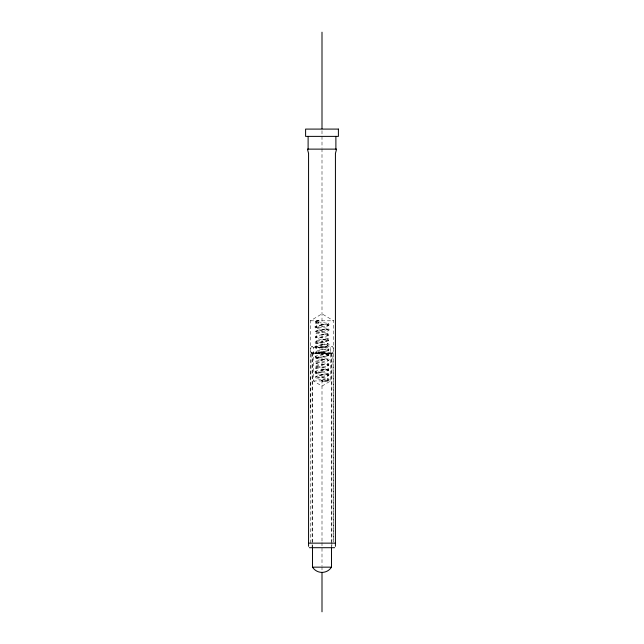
<?xml version="1.0" encoding="UTF-8"?>
<svg xmlns="http://www.w3.org/2000/svg" width="644" height="644" viewBox="0 0 644 644"><rect width="100%" height="100%" fill="white"/><g stroke="black" fill="none" stroke-linecap="round" stroke-linejoin="round"><path stroke-width="0.48" stroke-dasharray="3.22 2.42" d="M310.336 408.248L311.132 353.604L311.599 353.145L332.401 353.145L332.868 353.604L333.664 408.248L333.664 542.143M326.436 354.949L327.748 355.247L323.795 354.594C307.043 353.025 317.621 349.909 328.239 349.032L327.611 349.241L328.142 349.056L328.174 350.521M328.351 355.464L327.627 355.206L328.166 355.512L327.868 354.49M315.906 327.796L327.643 325.993L328.69 325.582L329.108 324.496L327.675 323.336L315.761 321.485L316.478 321.783L315.536 321.179M315.512 323.103L318.756 322.242A0.91 0.886 90 0 0 318.756 320.479C307.108 323.296 325.687 324.801 328.118 325.301M322.04 381.924A0.91 0.636 90 0 0 322.596 380.564A0.91 0.636 90 0 0 321.485 380.564A0.91 0.636 90 0 0 322.04 381.924L328.351 380.878L329.02 380.258L329.012 379.139L326.572 378.229L315.963 376.659L315.826 378.084L327.063 376.201L328.69 375.669L329.012 374.132L327.675 373.423L315.761 371.58L316.478 371.878L315.536 371.274M315.512 373.198L316.196 372.723L315.512 371.379M327.844 354.691L328.174 354.047L316.928 355.778L315.536 356.132L314.86 357.219L316.357 358.547L328.351 360.471L327.627 360.221C330.171 357.742 318.828 360.986 315.536 361.147C314.006 366.146 325.502 363.28 328.351 365.478L327.828 364.939M328.456 323.674L327.804 325.139L328.488 325.606M322.04 380.105L328.062 379.155L328.174 380.588L327.16 380.137L328.046 380.379C310.867 378.809 310.963 375.718 328.239 374.084M328.046 334.075L328.174 335.508L322.612 334.333M328.166 339.05L328.046 340.306M315.536 323.006L316.196 322.636L316.035 321.203L318.144 320.704M328.013 379.211L327.579 379.3L328.046 379.155M324.004 369.656L316.083 368.497L315.037 367.837L314.868 366.959L316.212 365.937L328.239 364.061L327.877 365.14M323.103 344.492L315.649 343.308L314.916 341.787L316.172 340.893L328.174 338.937L327.015 339.436M322.636 341.698L315.826 343.019L328.271 340.837L329.02 340.177L329.012 339.066L327.828 338.39L315.866 336.554L316.985 336.933M332.401 353.145L331.853 353.701L331.853 541.66M312.107 346.311L313.378 347.591L313.378 380.926L322 386.11L330.622 380.926L330.622 347.591L331.893 346.311M315.954 337.794L316.059 336.675M328.013 334.131C311.664 335.355 310.505 338.881 327.949 340.274L321.437 339.203M328.368 350.819L327.74 350.996C333.351 346.883 318.112 348.002 315.769 346.528L316.421 346.738C315.842 346.424 315.616 349.048 316.84 347.575L315.954 347.816L327.643 346.029L328.794 345.522L329.108 344.532L327.828 343.405L315.81 341.537L315.954 342.874L316.84 342.568M328.472 368.779L326.363 369.624M328.488 323.787L327.522 324.294L328.239 323.988M328.456 373.77L326.363 374.631M328.488 368.875L327.804 370.219L328.488 370.694M328.271 340.837L328.794 340.515M310.336 543.142L310.384 320.809L322 313.837L333.616 320.809L333.616 541.773M328.488 373.882L327.893 374.647L328.15 375.669L327.522 375.959M331.507 353.194L333.165 352.236L333.165 347.68L332.376 346.311L311.624 346.311L310.835 347.68L310.835 352.236L312.493 353.194L331.507 353.194L331.507 547.07M315.343 361.324L315.649 361.155M317.613 357.444L315.834 358.008L315.81 356.543L327.828 358.426L328.955 359.07L329.124 359.948L327.643 361.059L315.649 362.974L316.373 362.725C313.523 360.374 326.548 363.305 328.955 364.053C327.756 368.803 318.885 365.728 315.649 367.982L316.373 367.732C315.689 368.167 315.826 365.309 317.637 367.12M315.649 357.967L320.205 357.098C337.384 355.464 325.679 352.349 315.761 351.535L316.357 351.737C315.93 351.036 315.552 354.2 316.84 352.582L315.954 352.823L328.239 350.859M315.536 373.093L316.035 372.868M316.405 357.718L315.721 357.927M327.522 374.381L328.005 374.164M328.239 364.061L327.522 364.367L328.11 364.118M327.522 369.374L328.239 369.068L316.284 370.928L315.109 371.435L314.916 372.321L316.357 373.576L328.488 375.702M327.522 365.945L328.11 365.695M315.858 322.805L316.953 322.507M315.858 372.892L316.961 372.594A6.279 0.837 -0.5 0 0 316.486 373.456L317.637 373.705M316.035 326.21L316.84 325.961M316.035 331.217L318.168 330.718M316.035 336.232L316.84 335.983M316.035 341.24L316.84 340.99M316.035 337.81L316.84 337.561L316.027 337.778C318.168 337.263 337.335 335.87 324.898 332.892M315.954 327.78L316.84 327.538L315.826 327.989L315.954 326.556L327.828 328.376L329.084 329.269L328.923 330.348L328.062 330.887L319.03 332.215M327.997 324.077L317.363 325.639L314.988 326.54L315.206 327.989L316.937 328.617L328.174 330.493L328.046 329.06L316.172 330.879L314.916 331.773L315.077 332.851L315.914 333.383L324.004 334.59M315.954 322.773L316.743 322.596M326.363 354.594L327.611 354.321M315.954 372.86C333.012 371.387 332.859 368.102 315.761 366.565L316.478 366.871M326.363 326.122L327.522 325.872M326.363 329.551L327.522 329.301M326.363 359.602L327.522 359.36M326.363 381.224L327.522 380.974M325.55 346.295L327.015 346.021M325.421 341.312L327.015 341.014M326.363 356.172L320.398 357.009M319.255 332.183L315.826 333.004L315.954 331.571L325.123 332.924M319.199 372.208L321.388 371.91M319.319 325.526L321.388 325.244M319.464 330.517L321.388 330.251M319.335 375.621L321.388 375.339M324.351 351.495L320.398 352.002M320.398 345.409L322.362 345.16M320.398 360.439L322.362 360.189M321.388 370.332L323.505 370.067M310.384 320.809L333.616 320.809M318.297 322.242L318.756 322.242L318.297 322.242A0.91 0.886 -90 0 1 318.297 320.479M313.378 347.591L330.622 347.591M310.835 352.236L333.165 352.236M311.132 353.604L332.868 353.604M313.378 380.926L330.622 380.926M320.43 324.045L324.745 324.616M320.422 374.14L322.612 374.414M321.638 344.234L328.174 345.522L327.16 345.071C328.19 345.611 328.408 343.244 327.579 344.234L328.207 344.033C326.073 345.562 310.754 344.178 316.301 348.501L315.649 348.324M321.638 347.671L323.602 347.921M323.602 352.928L319.577 352.405M323.602 359.513L319.44 358.974M321.638 367.708L323.457 367.933M322.612 329.326L324.608 329.599M322.612 377.843L324.6 378.117M323.65 369.6L328.166 370.405M317.637 353.669L319.577 353.983M317.637 357.098L319.44 357.396M316.985 343.518L318.514 343.807M316.985 346.955L318.394 347.213M326.677 380.081L327.361 380.21M316.478 326.798L317.637 327.047M316.478 363.441L317.637 363.691M316.357 358.394L317.637 358.676M328.046 325.276L326.999 325.003L328.456 325.494M328.046 375.372L326.999 375.09L328.456 375.589M328.046 370.356L327.08 370.099L328.472 370.598M328.295 355.432L327.627 355.206M326.999 373.512L327.965 373.802M315.954 326.556L316.421 326.701L315.987 326.613M315.954 376.651L316.421 376.796L315.987 376.708M315.954 331.571L316.421 331.716L315.987 331.628M327.949 350.32L315.769 348.356M327.16 340.064L327.965 340.314M327.16 343.494L327.965 343.743M327.16 378.559L327.965 378.809M315.882 368.191L316.478 368.449M327.627 363.651L328.142 363.908M327.627 358.644L328.158 358.925M327.627 353.628L328.166 353.934M311.599 353.145L312.147 353.701L312.147 543.673M314.988 372.538L315.214 373.029M331.853 542.667L331.853 546.692M322 130.66L322 147.742M322 148.748L322 541.596M322 542.602L322 565.706M322 566.712L322 571.735M312.493 353.194L312.493 547.07M312.147 544.679L312.147 547.698M316.14 367.402L316.067 367.853L316.18 367.434M327.949 329.253L328.174 328.915L327.925 329.261M315.351 366.315L315.351 366.315M328.239 354.047L327.675 354.232L328.239 354.047M328.118 334.035L327.579 334.22L328.11 334.059M316.421 341.731L315.81 341.537L316.421 341.731M316.293 356.728L315.761 356.551L316.293 356.728M328.657 363.82L328.657 363.82M328.633 353.773L328.947 354.079L328.633 353.773M316.124 351.978L316.124 351.994"/><path stroke-width="0.97" d="M331.507 547.07L331.507 567.155C327.023 574.134 316.977 574.134 312.493 567.155L312.493 547.07M308.565 543.142L335.435 543.142M309.362 547.698L334.639 547.698M312.493 567.155L331.507 567.155M335.886 136.383L335.886 149.126M335.427 546.329L335.435 153.377L336.571 149.126L307.43 149.126L308.565 153.377L308.573 546.329M322 32.2L322 128.655M322 572.741L322 611.8M308.114 136.383L308.114 149.126M338.398 129.09L305.602 129.09L305.602 136.383L338.398 136.383L338.398 129.09"/></g></svg>
